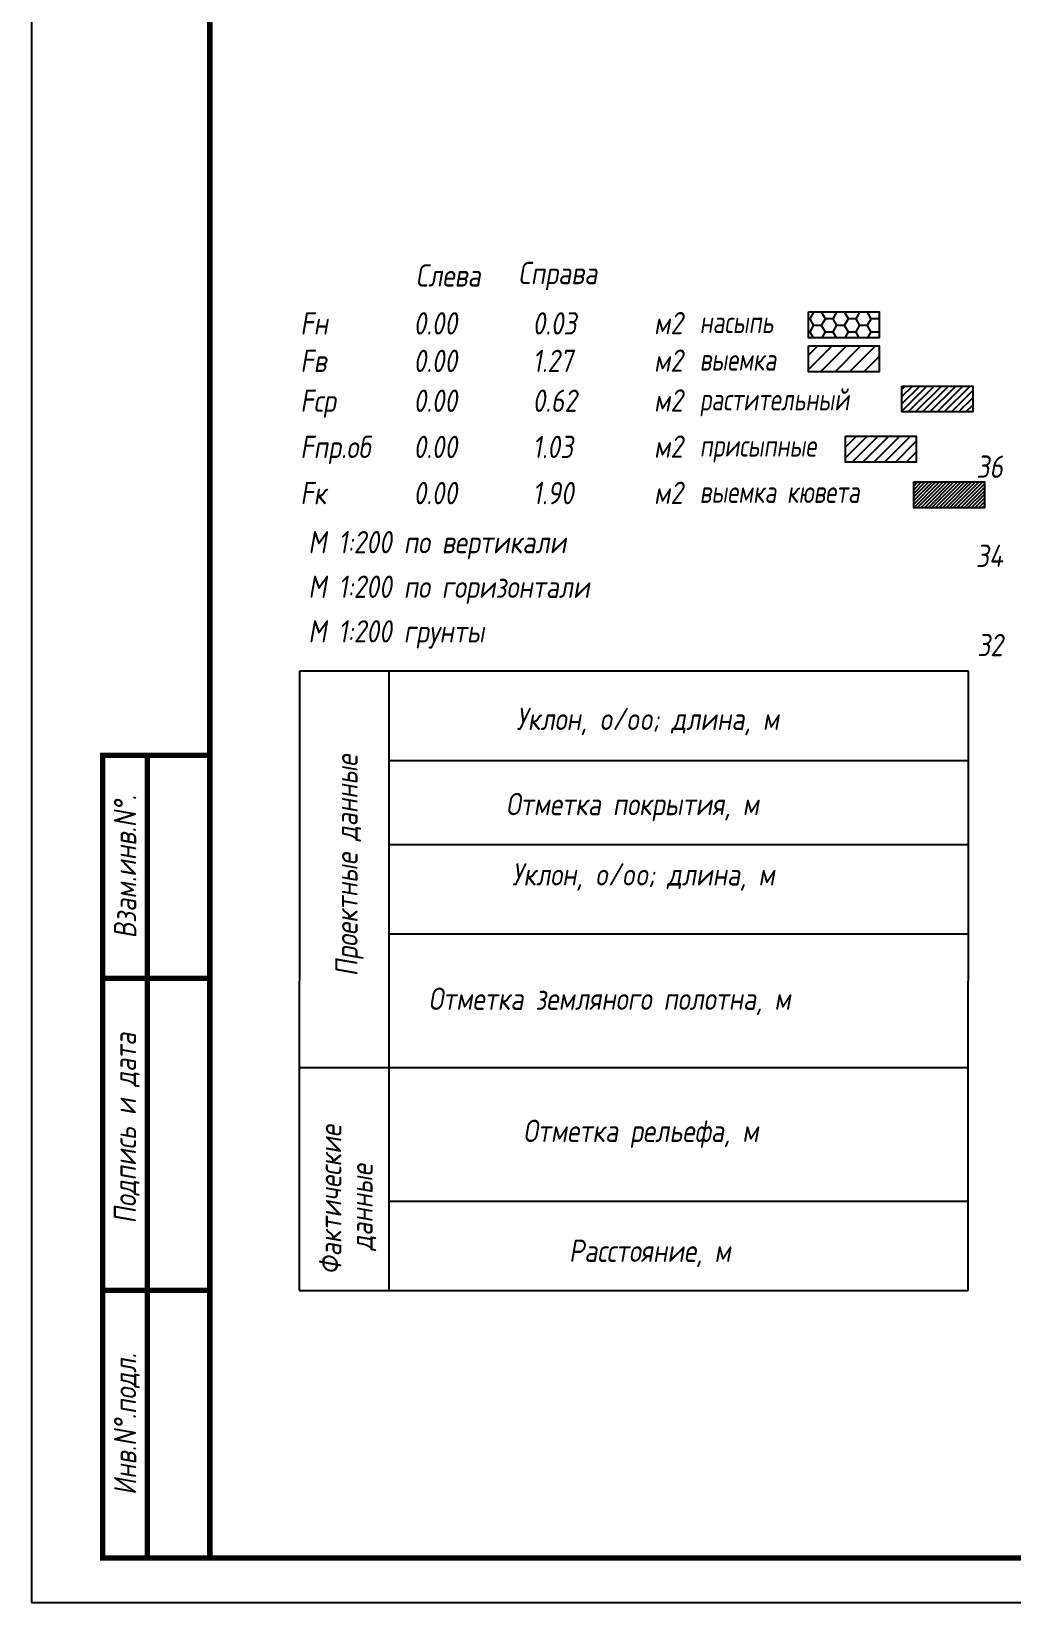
# Model space of a CAD drawing. Extents: x -717 to 1451, y -133302 to 233.
# Drawn here: x -30.1 to 79.8, y -90936.4 to -90760.3 of the extents above; entities that cross this region are included whole.
import ezdxf
from ezdxf.enums import TextEntityAlignment as Align

# ---------------------------------------------------------------- set-up
doc = ezdxf.new("R2010")
doc.units = 0
for name, color, linetype in [('Зарамочное оформление', 7, 'Continuous'), ('Линейка абсолютных высот', 7, 'Continuous'), ('Объем выемки', 7, 'Continuous'), ('Объем кюветов', 7, 'Continuous'), ('Объем насыпи', 7, 'Continuous'), ('Объем присыпных обочин', 7, 'Continuous'), ('Объем срезки растительного слоя', 7, 'Continuous'), ('Объём_2650', 7, 'Continuous'), ('Таблица', 7, 'Continuous')]:
    doc.layers.add(name, color=color, linetype=linetype)
for name, color, linetype, true_color in [('Объём_2563', 7, 'Continuous', 0xff8000), ('Объём_2570', 7, 'Continuous', 0x80ff00), ('Объём_2600', 7, 'Continuous', 0x808000), ('Объём_2620', 2, 'Continuous', 0xffff00)]:
    doc.layers.add(name, color=color, linetype=linetype, true_color=true_color)
doc.styles.add('М', font='romand.shx', dxfattribs={"width": 0.8, "oblique": 10, "height": 2.5})

# ---------------------------------------------------------------- blocks, each defined once
blk = doc.blocks.new('условные обозначения')
at = {"layer": 'Объём_2563'}
h = blk.add_hatch(dxfattribs=at)
h.set_pattern_fill('ANSI31', color=256, scale=0.3)
h.set_pattern_definition([(45, (-34.5, -100.5), (-0.673519, 0.673519), [])])
h.paths.add_polyline_path([(18.26, 7.53), (27.08, 7.53), (27.08, 4.62), (18.26, 4.62)])
at = {"layer": 'Объём_2570'}
h = blk.add_hatch(dxfattribs=at)
h.set_pattern_fill('ANSI31', color=3, scale=0.2)
h.set_pattern_definition([(45, (-32.9034, -100.5), (-0.4490128, 0.4490128), [])])
h.paths.add_polyline_path([(25.29, 13.16), (34.12, 13.16), (34.12, 10.25), (25.29, 10.25)])
at = {"layer": 'Объём_2600'}
h = blk.add_hatch(dxfattribs=at)
h.set_pattern_fill('ANSI31', color=6, scale=0.4)
h.set_pattern_definition([(45, (-34.5, -100.5), (-0.898026, 0.898026), [])])
h.paths.add_polyline_path([(13.63, 17.67), (22.46, 17.67), (22.46, 14.76), (13.63, 14.76)])
at = {"layer": 'Объём_2620'}
h = blk.add_hatch(dxfattribs=at)
h.set_pattern_fill('ANSI31', color=2, scale=0.1)
h.set_pattern_definition([(45, (-33.755, -100.5), (-0.2245064, 0.2245064), [])])
h.paths.add_polyline_path([(26.75, 2.41), (35.57, 2.41), (35.57, -0.5), (26.75, -0.5)])
at = {"layer": 'Объём_2650'}
h = blk.add_hatch(dxfattribs=at)
h.set_pattern_fill('HONEY', color=5, scale=0.3)
h.set_pattern_definition([(0, (-34.5, -100.5), (1.42875, 0.824889), [0.9525, -1.905]), (120, (-34.5, -100.5), (-1.42875, 0.824889), [0.9525, -1.905]), (60, (-34.5, -100.5), (3e-09, 1.6497784), [-1.905, 0.9525])])
h.paths.add_polyline_path([(13.63, 21.49), (22.46, 21.49), (22.46, 18.58), (13.63, 18.58)])
at = {"layer": 'Объём_2563'}
blk.add_lwpolyline([(18.26, 7.53), (27.08, 7.53), (27.08, 4.62), (18.26, 4.62)], close=True, dxfattribs=at)
at = {"layer": 'Объём_2620', "color": 2}
blk.add_lwpolyline([(26.75, 2.41), (35.57, 2.41), (35.57, -0.5), (26.75, -0.5)], close=True, dxfattribs=at)
at = {"layer": 'Объём_2650', "color": 5}
blk.add_lwpolyline([(13.63, 21.49), (22.46, 21.49), (22.46, 18.58), (13.63, 18.58)], close=True, dxfattribs=at)
at = {"layer": 'Объём_2650', "color": 6}
blk.add_lwpolyline([(13.63, 17.67), (22.46, 17.67), (22.46, 14.76), (13.63, 14.76)], close=True, dxfattribs=at)
at = {"layer": 'Объём_2650', "color": 3}
blk.add_lwpolyline([(25.29, 13.16), (34.12, 13.16), (34.12, 10.25), (25.29, 10.25)], close=True, dxfattribs=at)
at = {"layer": 'Объем насыпи', "color": 1, "style": 'М', "oblique": 10, "width": 0.8}
for s, p in [('насыпь', (0.09, 19.09)), ('выемка', (0.09, 14.89)), ('растительный', (0.09, 10.42)), ('присыпные', (0.09, 5.24)), ('выемка кювета', (0.09, 0.06))]:
    blk.add_text(s, height=2.5, dxfattribs=at).set_placement(p)

msp = doc.modelspace()

# ---------------------------------------------------------------- linework, layer by layer
at = {"layer": 'Таблица', "linetype": 'Continuous', "flags": 128}
for points in [[(0, -90832), (-0.054, -90901.421)], [(75, -90832), (0, -90832)], [(10, -90832), (10, -90901.421)], [(74.946, -90901.421), (75, -90832)], [(10, -90842), (75, -90842)], [(10, -90851.421), (75, -90851.421)], [(9.946, -90861.421), (74.946, -90861.421)], [(-0.054, -90876.421), (74.946, -90876.421)], [(9.946, -90891.421), (74.946, -90891.421)], [(-0.054, -90901.421), (74.946, -90901.421)]]:
    msp.add_lwpolyline(points, dxfattribs=at)

# ---------------------------------------------------------------- block references
at = {"layer": 'Объём_2570', "xscale": 0.9}
msp.add_blockref('условные обозначения', (44.779, -90813.173), dxfattribs=at)

# ---------------------------------------------------------------- texts
at = {"style": 'М', "oblique": 10, "width": 0.8}
msp.add_text('М 1:200 грунты', height=2.5, dxfattribs=at).set_placement((0.973, -90828.769))
at = {"layer": 'Линейка абсолютных высот', "style": 'М', "oblique": 10, "width": 0.8}
for s, p in [('36', (78.863, -90809.058)), ('34', (78.863, -90819.058)), ('32', (78.863, -90829.058))]:
    msp.add_text(s, height=2.5, dxfattribs=at).set_placement(p, align=Align.MIDDLE_RIGHT)
at = {"layer": 'Объем выемки', "style": 'М', "oblique": 10, "width": 0.8}
for s, p in [('Fв', (0.085, -90798.444)), ('0.00', (12.785, -90798.444)), ('1.27', (26.126, -90798.444)), ('м2', (39.731, -90798.411))]:
    msp.add_text(s, height=2.5, dxfattribs=at).set_placement(p)
at = {"layer": 'Объем кюветов', "style": 'М', "oblique": 10, "width": 0.8}
for s, p in [('Fк', (0.085, -90813.269)), ('0.00', (12.785, -90813.269)), ('1.90', (26.126, -90813.269)), ('м2', (39.731, -90813.236))]:
    msp.add_text(s, height=2.5, dxfattribs=at).set_placement(p)
at = {"layer": 'Объем насыпи', "style": 'М', "oblique": 10, "width": 0.8}
for s, p in [('Слева', (13.029, -90788.859)), ('Справа', (24.522, -90788.591)), ('Fн', (0.085, -90794.239)), ('0.00', (12.785, -90794.239)), ('0.03', (26.126, -90794.239)), ('м2', (39.731, -90794.206))]:
    msp.add_text(s, height=2.5, dxfattribs=at).set_placement(p)
at = {"layer": 'Объем присыпных обочин', "style": 'М', "oblique": 10, "width": 0.8}
for s, p in [('Fпр.об', (0.085, -90808.091)), ('0.00', (12.785, -90808.091)), ('1.03', (26.126, -90808.091)), ('м2', (39.731, -90808.057))]:
    msp.add_text(s, height=2.5, dxfattribs=at).set_placement(p)
at = {"layer": 'Объем срезки растительного слоя', "style": 'М', "oblique": 10, "width": 0.8}
for s, p in [('Fср', (0.085, -90802.912)), ('0.00', (12.785, -90802.912)), ('0.62', (26.126, -90802.912)), ('м2', (39.731, -90802.878))]:
    msp.add_text(s, height=2.5, dxfattribs=at).set_placement(p)
at = {"layer": 'Таблица', "style": 'М', "oblique": 10, "width": 0.8}
for s, p in [('М 1:200 по вертикали', (0.973, -90818.769)), ('М 1:200 по горизонтали', (0.973, -90823.769)), ('Уклон, o/oo; длина, м', (24.315, -90838.584)), ('Отметка покрытия, м', (23.148, -90848.139)), ('Уклон, o/oo; длина, м', (23.824, -90856.017)), ('Отметка земляного полотна, м', (14.462, -90869.965)), ('Отметка рельефа, м', (25.077, -90884.777)), ('Расстояние, м', (30.202, -90898.23))]:
    msp.add_text(s, height=2.5, dxfattribs=at).set_placement(p)
for s, p in [('Проектные данные ', (6.519, -90866.202)), ('Фактические ', (4.698, -90899.657)), ('данные', (8.204, -90896.952))]:
    msp.add_text(s, height=2.5, rotation=90, dxfattribs=at).set_placement(p)

# ---------------------------------------------------------------- wipeouts: each hides what was drawn before it
msp.add_wipeout([(-10.054, -90841.421), (-22.054, -90841.421), (-22.054, -90931.421), (-10.054, -90931.421)]).dxf.layer = 'Зарамочное оформление'

# ---------------------------------------------------------------- next in the draw order: linework, layer by layer
at = {"flags": 128}
msp.add_lwpolyline([(-30.054, -90936.421), (389.946, -90936.421), (389.946, -90639.421), (-30.054, -90639.421)], close=True, dxfattribs=at)
at = {"const_width": 0.6, "flags": 128}
msp.add_lwpolyline([(-10.054, -90931.421), (384.946, -90931.421), (384.946, -90644.421), (-10.054, -90644.421)], close=True, dxfattribs=at)
at = {"layer": 'Зарамочное оформление', "linetype": 'Continuous', "lineweight": -3, "const_width": 0.6, "flags": 128}
for points in [[(-10.054, -90931.421), (-22.054, -90931.421), (-22.054, -90841.421), (-10.054, -90841.421)], [(-17.054, -90931.421), (-17.054, -90841.421)], [(-22.054, -90866.421), (-10.054, -90866.421)], [(-22.054, -90901.421), (-10.054, -90901.421)]]:
    msp.add_lwpolyline(points, dxfattribs=at)

# ---------------------------------------------------------------- next in the draw order: texts
at = {"layer": 'Зарамочное оформление', "lineweight": 15, "style": 'М', "oblique": 10, "width": 0.8}
for s, p in [('Взам.инв.N%%d.', (-19.554, -90853.921)), ('Подпись и дата', (-19.572, -90883.227)), ('Инв.N%%d.подл.', (-19.554, -90916.421))]:
    msp.add_text(s, height=2.5, rotation=90, dxfattribs=at).set_placement(p, align=Align.MIDDLE_CENTER)

doc.saveas('drawing.dxf')
